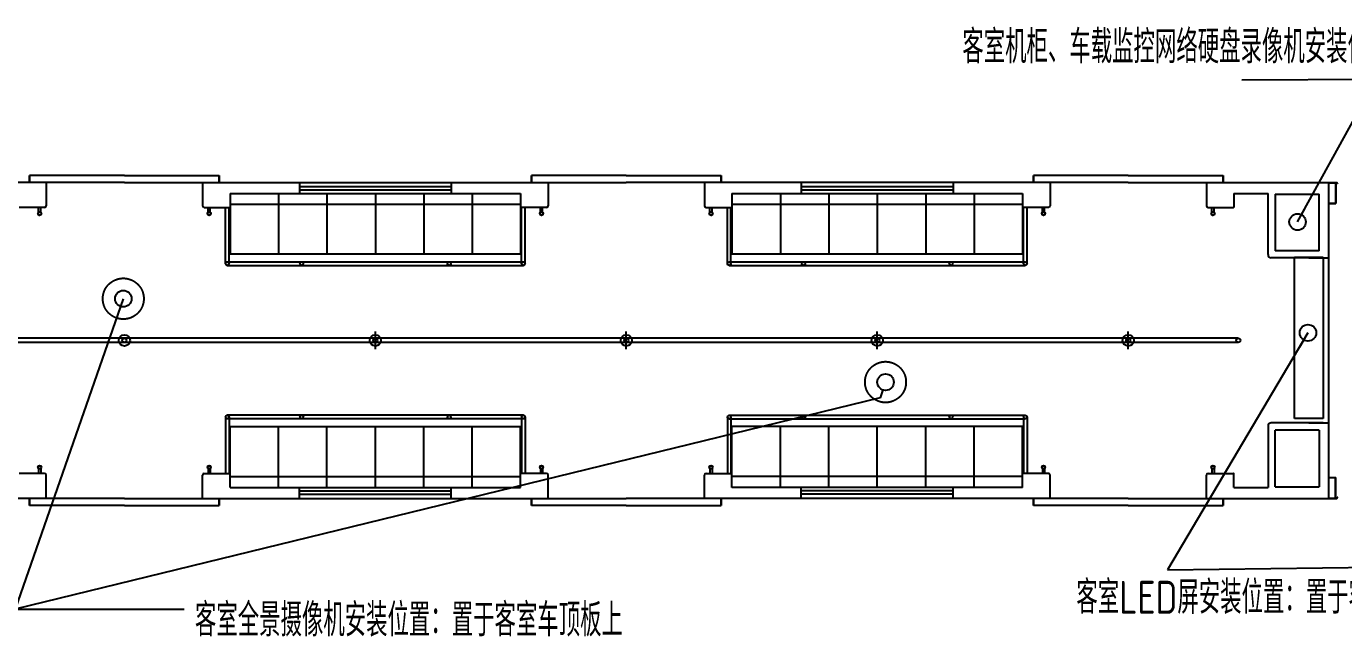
# Model space of a CAD drawing. Extents: x 39751 to 116307, y -36149 to -14965.
# Drawn here: x 55305 to 67273, y -35453 to -29903 of the extents above; entities that cross this region are included whole.
import ezdxf

# ---------------------------------------------------------------- set-up
doc = ezdxf.new("R2010")
doc.units = 0
doc.header["$LTSCALE"] = 1500
for name, pattern in [('CENTER', [1.32, 1.2, -0.05, 0.02, -0.05]), ('CENTER2', [0.72, 0.6, -0.05, 0.02, -0.05]), ('GEN3A', [3.125, 2.25, -0.875]), ('PHAN', [0.76, 0.57, -0.05, 0.02, -0.05, 0.02, -0.05])]:
    doc.linetypes.add(name, pattern=pattern)
for name, color, linetype in [('01', 7, 'Continuous'), ('1', 1, 'CENTER'), ('3A', 6, 'GEN3A'), ('confine0', 7, 'Continuous'), ('confine7', 4, 'CENTER2'), ('confine9', 1, 'PHAN'), ('confinea', 3, 'Continuous')]:
    doc.layers.add(name, color=color, linetype=linetype)
doc.layers.add('AM_0', color=7, linetype='Continuous', lineweight=30)
doc.styles.get("Standard").update_dxf_attribs({"font": 'gbenor.shx', "width": 0.9, "bigfont": 'gbcbig.shx'})
doc.dimstyles.get("Standard").update_dxf_attribs({"dimtxt": 3.5, "dimasz": 3, "dimexe": 1, "dimexo": 0, "dimgap": 1, "dimtad": 1, "dimdec": 0, "dimdsep": 46, "dimtxsty": 'Standard', "dimblk": 'CLOSED', "dimcen": 0, "dimadec": 0, "dimazin": 2, "dimtfac": 1, "dimtdec": 0, "dimtofl": 0, "dimtmove": 2, "dimatfit": 3, "dimldrblk": 'NONE', "dimfxl": 0.18, "dimtolj": 1, "dimtzin": 0, "dimarcsym": 0})

# ---------------------------------------------------------------- blocks, each defined once
blk = doc.blocks.new('_DotBlank')
at = {"color": 0, "linetype": 'ByBlock', "lineweight": -2}
blk.add_line((-0.5, 0), (-1, 0), dxfattribs=at)
blk.add_circle((0, 0), 0.5, dxfattribs=at)

msp = doc.modelspace()

# ---------------------------------------------------------------- linework, layer by layer
for p, q in [((55486, -31323), (55486, -31534)), ((56906, -31323), (56906, -31534)), ((60046, -31323), (60046, -31534)), ((61466, -31323), (61466, -31534)), ((64606, -31323), (64606, -31534)), ((66026, -31323), (66026, -31534)), ((67136, -31323), (67211, -31323)), ((67136, -31325), (67211, -31325)), ((67199, -31325), (67199, -31512)), ((67201, -31325), (67201, -31513)), ((67214, -31328), (67214, -31333)), ((67216, -31333), (67214, -31333)), ((67216, -31328), (67216, -31333)), ((57156, -31423), (57156, -31546)), ((59796, -31423), (59796, -31546)), ((61716, -31423), (61716, -31546)), ((64356, -31423), (64356, -31546)), ((66276, -31423), (66276, -31546)), ((55471, -31549), (55239, -31549)), ((56921, -31549), (57153, -31549)), ((59796, -31523), (57156, -31523)), ((60031, -31549), (59799, -31549)), ((61481, -31549), (61713, -31549)), ((64356, -31523), (61716, -31523)), ((64591, -31549), (64359, -31549)), ((66041, -31549), (66273, -31549)), ((67136, -31512), (67199, -31512)), ((67136, -31513), (67201, -31513)), ((55471, -33969), (55239, -33969)), ((55486, -34195), (55486, -33984)), ((56906, -34195), (56906, -33984)), ((56921, -33969), (57153, -33969)), ((57156, -34095), (57156, -33972)), ((59796, -34095), (59796, -33972)), ((60031, -33969), (59799, -33969)), ((60046, -34195), (60046, -33984)), ((61466, -34195), (61466, -33984)), ((61481, -33969), (61713, -33969)), ((61716, -34095), (61716, -33972)), ((64356, -34095), (64356, -33972)), ((64591, -33969), (64359, -33969)), ((64606, -34195), (64606, -33984)), ((66026, -34195), (66026, -33984)), ((66041, -33969), (66273, -33969)), ((66276, -34095), (66276, -33972)), ((57156, -33995), (59796, -33995)), ((64356, -33995), (61716, -33995)), ((67136, -34005), (67201, -34005)), ((67136, -34007), (67199, -34007)), ((67199, -34194), (67199, -34007)), ((67201, -34194), (67201, -34005)), ((67136, -34194), (67211, -34194)), ((67136, -34195), (67211, -34195)), ((67214, -34191), (67214, -34185)), ((67216, -34185), (67214, -34185)), ((67216, -34191), (67216, -34185))]:
    msp.add_line(p, q)
at = {"color": 7, "ltscale": 0.108891}
for p, q in [((59796, -31975), (57156, -31975)), ((64356, -31975), (61716, -31975)), ((57156, -33543), (59796, -33543)), ((64356, -33543), (61716, -33543))]:
    msp.add_line(p, q, dxfattribs=at)
for centre in [(56196, -32759), (58476, -32759), (60756, -32759), (63036, -32759), (65316, -32759)]:
    msp.add_circle(centre, 51)
for centre, radius, start, end in [((67211, -31328), 4.5, 0, 90), ((67211, -31328), 3, 0, 90), ((55471, -31534), 15, 270, 0), ((56921, -31534), 15, 180, 270), ((57153, -31546), 3, 270, 0), ((59799, -31546), 3, 180, 270), ((60031, -31534), 15, 270, 0), ((61481, -31534), 15, 180, 270), ((61713, -31546), 3, 270, 0), ((64359, -31546), 3, 180, 270), ((64591, -31534), 15, 270, 0), ((66041, -31534), 15, 180, 270), ((66273, -31546), 3, 270, 0), ((55471, -33984), 15, 0, 90), ((56921, -33984), 15, 90, 180), ((57153, -33972), 3, 0, 90), ((59799, -33972), 3, 90, 180), ((60031, -33984), 15, 0, 90), ((61481, -33984), 15, 90, 180), ((61713, -33972), 3, 0, 90), ((64359, -33972), 3, 90, 180), ((64591, -33984), 15, 0, 90), ((66041, -33984), 15, 90, 180), ((66273, -33972), 3, 0, 90), ((67211, -34191), 3, 270, 0), ((67211, -34191), 4.5, 270, 0)]:
    msp.add_arc(centre, radius, start, end)
at = {"layer": '01'}
for p, q in [((67136, -31323), (67136, -34195)), ((57156, -31423), (57156, -31975)), ((57596, -31423), (57596, -31975)), ((58036, -31423), (58036, -31975)), ((58476, -31423), (58476, -31975)), ((58916, -31423), (58916, -31975)), ((59356, -31423), (59356, -31975)), ((59796, -31423), (59796, -31975)), ((59796, -31423), (59796, -31975)), ((61716, -31423), (61716, -31975)), ((62156, -31423), (62156, -31975)), ((62596, -31423), (62596, -31975)), ((63036, -31423), (63036, -31975)), ((63476, -31423), (63476, -31975)), ((63916, -31423), (63916, -31975)), ((64356, -31423), (64356, -31975)), ((64356, -31423), (64356, -31975)), ((57156, -34095), (57156, -33543)), ((57156, -34095), (57156, -33543)), ((57596, -34095), (57596, -33543)), ((58036, -34095), (58036, -33543)), ((58476, -34095), (58476, -33543)), ((58916, -34095), (58916, -33543)), ((59356, -34095), (59356, -33543)), ((59796, -34095), (59796, -33543)), ((61716, -34095), (61716, -33543)), ((62156, -34095), (62156, -33543)), ((62596, -34095), (62596, -33543)), ((63036, -34095), (63036, -33543)), ((63476, -34095), (63476, -33543)), ((63916, -34095), (63916, -33543)), ((64356, -34095), (64356, -33543)), ((64356, -34095), (64356, -33543))]:
    msp.add_line(p, q, dxfattribs=at)
for centre in [(57131, -32062), (59821, -32062), (59821, -32062), (61691, -32062), (64381, -32062), (64381, -32062), (57131, -33456), (57131, -33456), (59821, -33456), (61691, -33456), (64381, -33456), (64381, -33456)]:
    msp.add_circle(centre, 16, dxfattribs=at)
at = {"layer": '1'}
msp.add_lwpolyline([(66826, -32002), (67086, -32002), (67086, -33470), (66826, -33470)], close=True, dxfattribs=at)
for centre in [(56186, -32380), (63111, -33138)]:
    msp.add_circle(centre, 186, dxfattribs=at)
at = {"layer": '3A', "color": 1}
for p, q in [((66651, -31429), (66651, -31944)), ((66651, -31429), (67051, -31429)), ((67051, -31944), (67051, -31429)), ((67051, -31944), (66651, -31944))]:
    msp.add_line(p, q, dxfattribs=at)
at = {"layer": '3A'}
for p, q in [((66651, -34089), (66651, -33574)), ((67051, -33574), (66651, -33574)), ((67051, -33574), (67051, -34089)), ((66651, -34089), (67051, -34089))]:
    msp.add_line(p, q, dxfattribs=at)
at = {"layer": 'AM_0'}
for p, q in [((55334, -31259), (55334, -31323)), ((57058, -31259), (57058, -31323)), ((59894, -31259), (59894, -31323)), ((61618, -31259), (61618, -31323)), ((64454, -31259), (64454, -31323)), ((66178, -31259), (66178, -31323)), ((55334, -34259), (55334, -34195)), ((57058, -34259), (57058, -34195)), ((59894, -34259), (59894, -34195)), ((61618, -34259), (61618, -34195)), ((64454, -34259), (64454, -34195)), ((66178, -34259), (66178, -34195))]:
    msp.add_line(p, q, dxfattribs=at)
at = {"layer": 'confine0'}
for p, q in [((56196, -31323), (51636, -31323)), ((56196, -31259), (55334, -31259)), ((56196, -31259), (57058, -31259)), ((56196, -31323), (60756, -31323)), ((57786, -31323), (57786, -31423)), ((59166, -31323), (59166, -31423)), ((60756, -31259), (59894, -31259)), ((60756, -31259), (61618, -31259)), ((65316, -31323), (60756, -31323)), ((62346, -31323), (62346, -31423)), ((63726, -31323), (63726, -31423)), ((65316, -31259), (64454, -31259)), ((65316, -31259), (66178, -31259)), ((65316, -31323), (67136, -31323)), ((57156, -31423), (59796, -31423)), ((57786, -31361), (59166, -31361)), ((57786, -31391), (59166, -31391)), ((57786, -31399), (57786, -31423)), ((61716, -31423), (64356, -31423)), ((62346, -31361), (63726, -31361)), ((62346, -31391), (63726, -31391)), ((62346, -31399), (62346, -31423)), ((66276, -31423), (66586, -31423)), ((66586, -31979), (66586, -31423)), ((55416, -31594), (55416, -31549)), ((55436, -31594), (55436, -31549)), ((56956, -31594), (56956, -31549)), ((56976, -31594), (56976, -31549)), ((59976, -31594), (59976, -31549)), ((59996, -31594), (59996, -31549)), ((61516, -31594), (61516, -31549)), ((61536, -31594), (61536, -31549)), ((64536, -31594), (64536, -31549)), ((64556, -31594), (64556, -31549)), ((66076, -31594), (66076, -31549)), ((66096, -31594), (66096, -31549)), ((67086, -32009), (66616, -32009)), ((66956, -32009), (67136, -32009)), ((67086, -33509), (66616, -33509)), ((66956, -33509), (67136, -33509)), ((66586, -33539), (66586, -34095)), ((55416, -33924), (55416, -33969)), ((55436, -33924), (55436, -33969)), ((56956, -33924), (56956, -33969)), ((56976, -33924), (56976, -33969)), ((59976, -33924), (59976, -33969)), ((59996, -33924), (59996, -33969)), ((61516, -33924), (61516, -33969)), ((61536, -33924), (61536, -33969)), ((64536, -33924), (64536, -33969)), ((64556, -33924), (64556, -33969)), ((66076, -33924), (66076, -33969)), ((66096, -33924), (66096, -33969)), ((57156, -34095), (59796, -34095)), ((57786, -34195), (57786, -34095)), ((57786, -34119), (57786, -34095)), ((59166, -34195), (59166, -34095)), ((64356, -34095), (61716, -34095)), ((62346, -34195), (62346, -34095)), ((63726, -34195), (63726, -34095)), ((63726, -34119), (63726, -34095)), ((66276, -34095), (66586, -34095)), ((56196, -34195), (51636, -34195)), ((56196, -34195), (60756, -34195)), ((57786, -34127), (59166, -34127)), ((57786, -34157), (59166, -34157)), ((65316, -34195), (60756, -34195)), ((63726, -34127), (62346, -34127)), ((63726, -34157), (62346, -34157)), ((65316, -34195), (67136, -34195)), ((56196, -34259), (55334, -34259)), ((56196, -34259), (57058, -34259)), ((60756, -34259), (59894, -34259)), ((60756, -34259), (61618, -34259)), ((65316, -34259), (64454, -34259)), ((65316, -34259), (66178, -34259))]:
    msp.add_line(p, q, dxfattribs=at)
for centre, radius in [((55426, -31606), 16), ((55426, -31606), 14), ((56966, -31606), 16), ((56966, -31606), 14), ((59986, -31606), 16), ((59986, -31606), 14), ((61526, -31606), 16), ((61526, -31606), 14), ((64546, -31606), 16), ((64546, -31606), 14), ((66086, -31606), 16), ((66086, -31606), 14), ((56196, -32759), 19), ((58476, -32759), 19), ((60756, -32759), 19), ((63036, -32759), 19), ((65316, -32759), 19), ((55426, -33912), 16), ((55426, -33912), 14), ((56966, -33912), 16), ((56966, -33912), 14), ((59986, -33912), 16), ((59986, -33912), 14), ((61526, -33912), 16), ((61526, -33912), 14), ((64546, -33912), 16), ((64546, -33912), 14), ((66086, -33912), 16), ((66086, -33912), 14)]:
    msp.add_circle(centre, radius, dxfattribs=at)
for centre, start, end in [((66616, -31979), 180, 270), ((66616, -33539), 90, 180)]:
    msp.add_arc(centre, 30, start, end, dxfattribs=at)
at = {"layer": 'confine7', "color": 0, "linetype": 'ByBlock'}
for p, q in [((66316, -32740), (47076, -32740)), ((66316, -32778), (47076, -32778))]:
    msp.add_line(p, q, dxfattribs=at)
at = {"layer": 'confine9'}
for p, q in [((58476, -32839), (58476, -32679)), ((58476, -32839), (58476, -32679)), ((60756, -32839), (60756, -32679)), ((60756, -32839), (60756, -32679)), ((63036, -32839), (63036, -32679)), ((65316, -32839), (65316, -32679))]:
    msp.add_line(p, q, dxfattribs=at)
at = {"layer": 'confinea', "color": 7}
for p, q in [((57115, -32062), (57115, -31549)), ((57147, -32062), (57147, -31549)), ((59805, -32062), (59805, -31549)), ((59837, -32062), (59837, -31549)), ((61675, -32062), (61675, -31549)), ((61707, -32062), (61707, -31549)), ((64365, -32062), (64365, -31549)), ((64397, -32062), (64397, -31549)), ((57131, -32046), (59821, -32046)), ((61691, -32046), (64381, -32046)), ((57131, -32078), (59821, -32078)), ((61691, -32078), (64381, -32078)), ((57115, -33456), (57115, -33969)), ((59821, -33440), (57131, -33440)), ((59821, -33472), (57131, -33472)), ((57147, -33456), (57147, -33969)), ((59805, -33456), (59805, -33969)), ((59837, -33456), (59837, -33969)), ((61675, -33456), (61675, -33969)), ((61691, -33440), (64381, -33440)), ((61691, -33472), (64381, -33472)), ((61707, -33456), (61707, -33969)), ((64365, -33456), (64365, -33969)), ((64397, -33456), (64397, -33969))]:
    msp.add_line(p, q, dxfattribs=at)
at = {"layer": 'confinea'}
msp.add_line((63062, -33280), (55204, -35204), dxfattribs=at)
at = {"layer": 'confinea', "color": 7}
for centre, radius in [((57806, -32062), 16), ((59146, -32062), 16), ((62366, -32062), 16), ((63706, -32062), 16), ((66316, -32759), 19), ((57806, -33456), 16), ((59146, -33456), 16), ((62366, -33456), 16), ((63706, -33456), 16)]:
    msp.add_circle(centre, radius, dxfattribs=at)

# ---------------------------------------------------------------- block references
at = {"layer": 'confinea', "xscale": 150, "yscale": 150, "zscale": 150, "rotation": 70.82694870175096}
msp.add_blockref('_DotBlank', (63111, -33138), dxfattribs=at)

# ---------------------------------------------------------------- texts
at = {"layer": 'confinea', "char_height": 300, "width": 6000, "attachment_point": 1}
for s, insert in [('客室机柜、车载监控网络硬盘录像机安装位置：置于客室电气柜内', (63809, -29939)), ('客室LED屏安装位置：置于客室贯通道上部', (64845, -34945)), ('客室全景摄像机安装位置：置于客室车顶板上', (56837, -35151))]:
    msp.add_mtext(s, dxfattribs=dict(at, insert=insert))

# ---------------------------------------------------------------- leaders
at = {"layer": 'confinea', "annotation_type": 0, "has_hookline": 1, "hookline_direction": 0}
for points, text_width in [([(66854, -31682), (67564, -30388), (66347, -30394)], 3663), ([(56186, -32380), (55204, -35204), (56738, -35204)], 3663), ([(66949, -32690), (65672, -34845), (67943, -34815)], 4074)]:
    msp.add_leader(points, dimstyle='Standard', override={"dimscale": 50, "dimgap": 1, "dimtad": 0, "dimldrblk": 'DotBlank', "dimarcsym": 1}, dxfattribs=dict(at, text_width=text_width))

doc.saveas('drawing.dxf')
